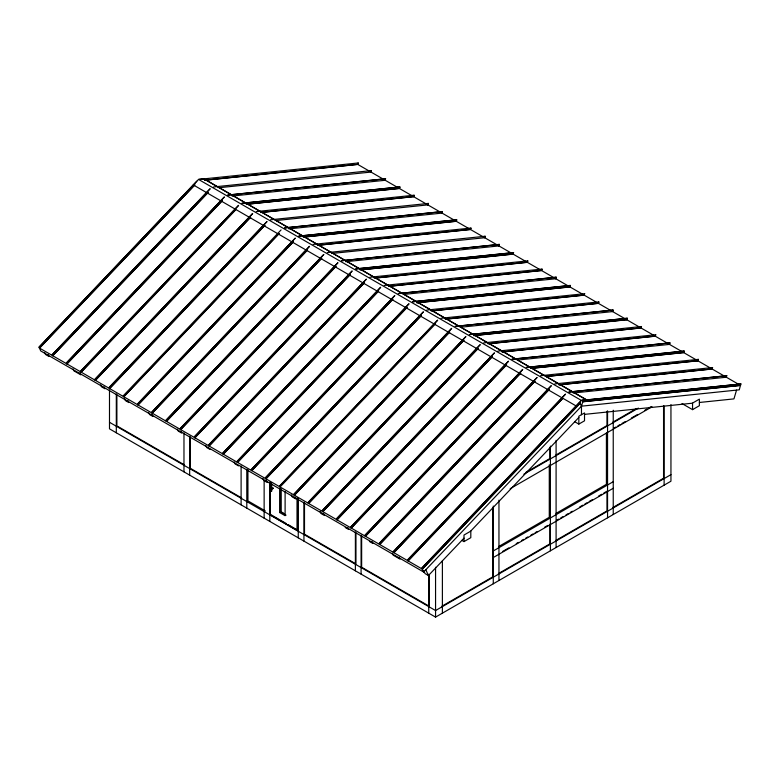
<?xml version="1.0" encoding="UTF-8"?>
<svg xmlns="http://www.w3.org/2000/svg" width="780" height="780" viewBox="0 0 780 780"><rect width="100%" height="100%" fill="white"/><g stroke="black" fill="none" stroke-linecap="round" stroke-linejoin="round"><path stroke-width="1.17" d="M581.471 414.697L581.471 406.175L583.196 400.325L741 383.974L583.05 400.238L582.767 401.788L740.571 385.437L626.642 319.663L473.723 335.556M203.804 178.805L586.706 399.955L203.804 178.805L198.52 179.429L39 347.081L40.726 350.941L423.657 572.023L581.471 406.175L739.274 389.825L740.854 383.887M423.657 572.023L421.931 568.162L581.471 400.442L586.726 399.886M204.653 180.209L357.64 164.356L358.215 162.971L357.786 164.434L204.799 180.287M370.861 171.99L371.29 170.518L370.997 172.068L219.073 187.717M385.076 180.19L385.505 178.727L385.213 180.278L232.089 196.043M246.441 204.331L399.428 188.477L399.857 187.015L399.292 188.399L246.304 204.253M260.51 212.462L413.498 196.609L414.073 195.224L413.644 196.687L260.656 212.54M427.713 204.809L428.152 203.346L427.859 204.896L275.935 220.535M441.928 213.018L442.357 211.555L442.075 213.096L288.941 228.871M303.303 237.159L456.29 221.305L456.719 219.843L456.144 221.227L304.366 236.954M317.372 245.281L470.36 229.427L470.935 228.053L470.496 229.515L317.509 245.368M484.575 237.637L485.004 236.174L484.712 237.724L331.588 253.49M498.79 245.846L499.219 244.384L498.927 245.924L345.803 261.7M360.155 269.987L513.142 254.134L513.572 252.671L512.996 254.056L361.218 269.782M374.224 278.109L527.212 262.255L527.787 260.871L527.358 262.343L375.57 278.07M388.44 286.319L541.427 270.465L542.002 269.081L541.573 270.543L388.586 286.397M555.643 278.674L556.072 277.202L555.789 278.752L403.865 294.401M417.007 302.815L569.995 286.962L570.433 285.5L569.858 286.874L416.871 302.728M432.286 310.81L584.074 295.084L584.649 293.699L584.21 295.162L431.223 311.015M445.302 319.147L598.289 303.293L598.855 301.909L598.426 303.371L445.438 319.225M612.495 311.493L612.934 310.031L612.641 311.581L460.717 327.22M626.71 319.702L627.149 318.24L626.857 319.781L473.869 335.634M489.148 343.639L640.926 327.912L641.501 326.527L641.072 327.99L488.085 343.844M502.154 351.965L655.142 336.112L655.717 334.737L655.288 336.2L502.3 352.053M669.357 344.321L669.786 342.859L669.493 344.399L517.569 360.048M530.722 368.462L683.709 352.609L684.148 351.146L683.572 352.531L530.585 368.384M546 376.467L697.788 360.731L698.353 359.356L697.925 360.818L546.146 376.545M559.007 384.793L711.994 368.94L712.569 367.555L712.14 369.028L559.153 384.872M726.209 377.149L726.648 375.687L726.356 377.227L573.222 393.003M736.544 390.107L733.951 398.892L699.377 402.48M194.873 184.928L39.575 348.133L39.146 347.168L196.814 181.233M194.727 184.85L39.429 348.046L422.36 569.127L580.174 403.279L579.599 402.236L421.785 568.084L422.214 569.049L580.027 403.202M52.221 354.715L210.034 188.867L52.221 354.715L52.796 355.758L208.084 192.562M52.65 355.68L207.948 192.475M66.436 362.924L224.25 197.077L66.436 362.924L67.002 363.968L222.3 200.772M66.865 363.889L222.163 200.684M235.531 209.771L81.081 372.089L80.652 371.124L238.602 205.364L80.788 371.212L81.218 372.177L235.677 209.859M250.585 217.103L95.296 380.299L94.858 379.334L252.671 213.486L95.004 379.411L95.433 380.377L250.731 217.181M109.073 387.543L266.887 221.695L109.073 387.543L109.648 388.586L264.947 225.391M109.502 388.508L264.8 225.303M279.162 233.591L123.864 396.796L123.289 395.743L281.102 229.895M123.718 396.708L279.016 233.512M293.231 241.722L137.933 404.918L137.504 403.952L295.318 238.105L137.65 404.03L138.079 404.995L293.377 241.8M307.447 249.922L152.149 413.127L151.72 412.162L309.533 246.314L151.856 412.24L152.295 413.205L307.583 250.01M165.935 420.361L323.749 254.514L165.935 420.361L166.511 421.415L321.799 258.209M166.364 421.327L321.662 258.131M335.878 266.341L180.58 429.536L180.151 428.571L337.964 262.724L180.287 428.649L180.716 429.624L336.014 266.419M350.084 274.54L194.795 437.746L194.357 436.781L352.17 270.933L194.503 436.858L194.932 437.824L350.23 274.628M364.299 282.75L209.011 445.945L208.572 444.98L366.385 279.142L208.718 445.068L209.147 446.033L364.445 282.828M222.787 453.19L380.601 287.342L222.787 453.19L223.363 454.243L378.661 291.037M223.216 454.155L378.514 290.959M392.73 299.159L237.432 462.365L237.003 461.399L394.816 295.552L237.149 461.477L237.578 462.442L392.876 299.247M406.945 307.369L251.648 470.574L251.219 469.599L409.032 303.761L251.355 469.687L251.794 470.652L407.082 307.456M265.434 477.808L423.248 311.961L265.434 477.808L266.009 478.861L421.298 315.656M265.863 478.774L421.161 315.578M279.649 486.018L437.599 320.248L279.649 486.018L280.215 487.061M280.078 486.983L435.513 323.866M449.582 331.988L294.294 495.193L293.855 494.227L451.669 328.38L294.002 494.305L294.43 495.271L449.728 332.075M463.798 340.197L308.51 503.392L308.071 502.427L465.884 336.58L308.217 502.515L308.646 503.48L463.944 340.275M322.286 510.637L480.1 344.789L322.286 510.637L322.861 511.68L478.159 348.485M322.715 511.602L478.013 348.406M336.502 518.846L494.315 352.999L336.502 518.846L337.077 519.889L492.375 356.694M336.931 519.812L492.229 356.606M506.444 364.816L351.146 528.011L350.717 527.046L508.531 361.198L350.854 527.134L351.293 528.099L506.581 364.894M520.66 373.025L365.362 536.221L364.933 535.255L522.746 369.408L365.069 535.333L365.508 536.299L520.796 373.103M379.148 543.465L536.962 377.618L379.148 543.465L379.714 544.508L535.012 381.313M379.577 544.43L534.875 381.225M393.354 551.665L551.167 385.817L393.354 551.665L393.929 552.718L549.227 389.512M393.793 552.63L549.081 389.435M562.458 398.522L408.008 560.84L407.569 559.874L565.529 394.115L407.716 559.952L408.145 560.917L562.604 398.609M423.715 570.667L425.012 573.563L428.425 575.533L463.993 538.151M470.555 531.248L578.838 417.456M273.117 488.036L271.411 489.187L273.117 488.524M270.982 482.713L270.982 491.069L271.694 490.99L271.694 483.824M270.982 491.069L271.694 490.99M270.017 482.284L270.017 514.742L270.523 514.459L286.114 523.458M279.64 488.416L279.64 512.538L281.063 511.719L281.063 488.806M270.017 514.742L297.053 530.351L297.55 530.059L297.55 498.8M578.838 424.096L584.522 420.81L584.522 412.932L578.838 416.218L578.838 424.096L574.616 421.658M525.691 472.505L549.841 458.562L549.841 447.71M555.526 455.276L606.986 425.568L606.986 411.313M612.67 422.282L636.558 408.496M523.828 474.23L638.371 408.106M613.704 428.249L615.781 427.05M617.858 425.851L619.934 424.651M622.011 423.452L625.131 421.658M631.361 418.06L637.591 414.463M644.865 410.27L646.942 409.071M649.018 407.872L651.095 406.673M510.169 488.69L652.031 406.78M463.993 541.612L470.808 537.673L470.808 531.102L463.993 535.041L463.993 541.612L461.877 540.394M692.552 409.646L699.377 405.707L699.377 399.145L692.552 403.084L692.552 409.646L682.003 403.562M498.869 546.419L549.276 517.316L549.276 464.792M556.013 513.425L606.411 484.331L606.411 432.998M493.272 550.963L613.236 481.699M502.583 551.499L508.892 547.852M516.243 543.611L518.339 542.402M521.489 540.579L523.585 539.37M525.691 538.161L527.787 536.942M530.936 535.129L533.042 533.91M535.139 532.701L537.245 531.492M544.586 527.241L547.745 525.428M556.579 520.318L558.675 519.109M560.781 517.9L562.877 516.682M566.026 514.868L568.133 513.649M570.229 512.441L572.325 511.232M579.676 506.981L582.826 505.167M584.932 503.958L587.028 502.739M589.134 501.53L592.283 499.707M598.582 496.07L601.731 494.257M603.827 493.038L606.986 491.224L606.986 510.919L555.526 540.628M493.272 557.534L613.236 488.27M441.811 606.274L492.697 576.898L492.697 507.809M498.391 573.612L549.841 543.904L549.841 524.209M612.67 507.634L663.556 478.257L663.556 405.532M670.946 474.649L435.562 610.545L109.492 422.292M109.492 389.951L109.492 428.854L435.562 617.107L670.946 481.211L670.946 404.615M358.215 162.971L198.539 179.429L581.49 400.481L583.05 400.238M581.49 400.481L586.706 399.955M371.436 170.605L213.623 186.956M385.505 178.727L227.701 195.078L385.651 178.815M399.721 186.937L241.917 203.287L399.857 187.015M414.073 195.224L256.269 211.575M428.288 203.434L270.485 219.784M442.357 211.555L284.554 227.906L442.504 211.633M456.573 219.765L298.769 236.116L456.719 219.843M470.935 228.053L313.131 244.403M485.15 236.252L327.337 252.603M499.219 244.384L341.416 260.735L499.356 244.462M513.435 252.583L355.631 268.934L513.572 252.671M527.787 260.871L369.983 277.231M542.002 269.081L384.199 285.431M556.072 277.202L398.268 293.563L556.218 277.29M570.287 285.412L412.483 301.762L570.433 285.5M584.649 293.699L426.835 310.05M598.855 301.909L441.051 318.26M612.934 310.031L455.13 326.381L613.07 310.118M627.149 318.24L469.336 334.591L627.286 318.318M641.501 326.527L483.697 342.878M655.717 334.737L497.913 351.088M669.786 342.859L511.982 359.209L669.932 342.937M684.001 351.068L526.198 367.419L684.148 351.146M698.353 359.356L540.55 375.706M712.569 367.555L554.765 383.906M726.648 375.687L568.834 392.038L726.784 375.765M582.621 401.71L740.425 385.359M584.522 414.375L692.552 403.182M357.64 164.356L596.047 301.997M598.153 303.215L624.526 318.445M579.599 402.236L581.471 406.175M193.303 184.928L576.225 406.01M210.093 449.475L206.68 447.505L205.822 445.575M238.524 465.894L235.111 463.924L234.244 461.994M345.218 527.495L348.631 529.464L347.773 527.533M369.389 541.447L372.801 543.416L371.933 541.486M281.98 512.245L283.793 513.298M286.046 515.161L280.576 512.002L280.576 489.089M279.64 512.538L285.11 515.697L285.11 491.575M265.278 510.919L247.933 500.906L247.933 469.648M288.2 524.657L297.55 530.059M184.538 464.958L116.883 425.899L116.883 394.641M241.683 497.952L190.222 468.244L190.222 436.985M425.831 569.731L428.425 575.533M399.136 557.183L399.994 559.114L393.169 555.175L392.311 553.244M323.602 513.581L324.47 515.512L321.058 513.542L320.2 511.612M294.801 496.948L295.659 498.878L292.247 496.909L291.389 494.978M266.37 480.538L267.238 482.469L263.825 480.499L262.957 478.569M180.804 431.135L181.662 433.066L178.249 431.096L177.392 429.166M152.09 414.56L152.948 416.491L149.546 414.521L148.678 412.591M127.93 400.608L128.788 402.538L125.375 400.569L124.517 398.639M104.042 386.822L104.91 388.752L101.497 386.782L100.639 384.852M79.882 372.869L80.749 374.8L73.924 370.861L73.057 368.93M48.038 354.49L48.906 356.421L45.493 354.452L44.636 352.521M664.121 406.127L664.121 485.15M613.236 410.231L613.236 514.527M607.552 410.875L607.552 517.813M556.091 440.359L556.091 547.521M550.407 446.072L550.407 550.797M498.956 500.165L498.956 580.505M493.272 506.044L493.272 583.791M442.387 560.888L442.387 613.168M435.562 567.265L435.562 617.107M429.302 574.772L429.302 606.274L361.647 567.216L361.647 535.704M428.737 574.265L428.737 613.168M361.081 535.207L361.081 574.109M355.963 532.682L355.963 563.93L304.502 534.222L304.502 502.973M355.387 531.921L355.387 570.823M303.937 502.213L303.937 541.115M298.252 498.615L298.252 537.839M297.053 497.894L297.053 530.351M272.834 487.87L272.834 488.358M271.411 483.659L271.411 490.825M271.274 482.878L271.274 491.234M269.822 482.206L269.822 521.42M264.137 480.451L264.137 518.144M246.792 469.219L246.792 508.131M241.108 465.943L241.108 504.845M189.657 436.235L189.657 475.137M183.973 432.949L183.973 471.851M116.308 393.89L116.308 432.793"/></g></svg>
